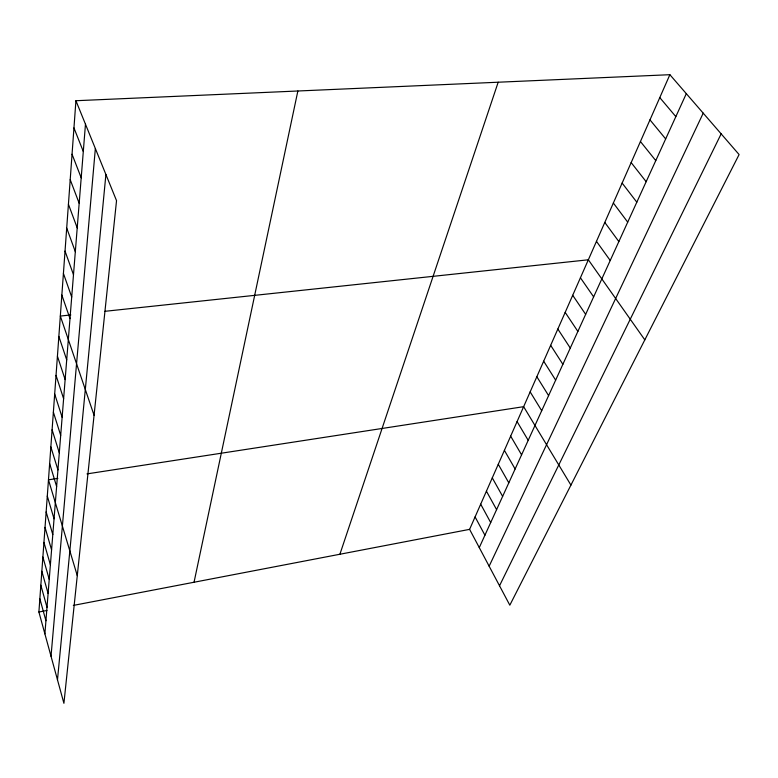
<?xml version="1.0" encoding="UTF-8"?>
<svg xmlns="http://www.w3.org/2000/svg" width="778" height="778" viewBox="0 0 778 778"><rect width="100%" height="100%" fill="white"/><g stroke="black" fill="none" stroke-linecap="round" stroke-linejoin="round"><path stroke-width="1.17" d="M75.923 100.722L116.535 200.656L63.913 703.302L38.9 612.014L75.923 100.722L669.877 74.698L739.1 154.559L509.823 605.187L469.601 529.361L669.877 74.698M44.891 633.866L85.473 124.208M51.017 656.224L95.354 148.52M57.484 679.826L105.905 174.496M194.043 582.245L297.867 90.997M339.898 554.257L498.183 82.225M479.277 547.595L686.313 93.661M489.148 566.199L703.215 113.16M499.525 585.776L721.157 133.855M38.9 612.014L46.972 610.467M73.327 605.41L469.601 529.361M57.854 478.373L48.469 479.822L77.275 575.623M86.99 473.89L523.643 406.68L570.926 485.102M70.837 314.944L60.334 316.062L94.07 415.277M105.059 311.297L588.343 259.794L644.816 339.869M659.783 97.61L675.839 116.622M649.98 119.88L665.667 138.931M640.44 141.528L655.776 160.608M631.162 162.583L646.158 181.692M622.137 183.073L636.812 202.192M613.356 203.019L627.71 222.148M604.798 222.44L618.85 241.569M596.463 241.355L610.224 260.484M580.427 277.765L593.633 296.856M572.715 295.28L585.649 314.351M565.178 312.377L577.869 331.418M557.836 329.045L570.284 348.058M550.668 345.325L562.873 364.299M543.676 361.206L555.648 380.141M536.839 376.727L548.597 395.613M530.158 391.879L541.702 410.716M517.078 421.588L528.204 440.329M510.66 436.147L521.581 454.829M504.397 450.374L515.124 468.998M498.27 464.281L508.802 482.846M492.279 477.877L502.637 496.383M486.425 491.181L496.597 509.619M480.697 504.183L490.694 522.553M475.086 516.913L484.927 535.215M73.959 127.942L83.295 151.486M72.053 154.238L81.204 177.822M70.205 179.66L79.171 203.272M68.425 204.254L77.217 227.876M66.704 228.051L75.32 251.673M65.031 251.1L73.482 274.712M63.417 273.428L71.712 297.011M61.851 295.076L69.991 318.62M58.856 336.427L66.704 359.874M57.426 356.188L65.138 379.576M56.035 375.385L63.611 398.706M54.684 394.028L62.133 417.28M53.371 412.155L60.694 435.33M52.097 429.767L59.303 452.864M50.852 446.912L57.942 469.922M49.646 463.581L56.619 486.503M47.293 496.092L54.052 518.819M46.145 511.934L52.797 534.564M45.027 527.367L51.572 549.881M43.938 542.392L50.385 564.799M42.878 557.029L49.228 579.328M41.847 571.295L48.1 593.488M40.845 585.212L47.001 607.287M39.863 598.778L45.931 620.747"/></g></svg>
